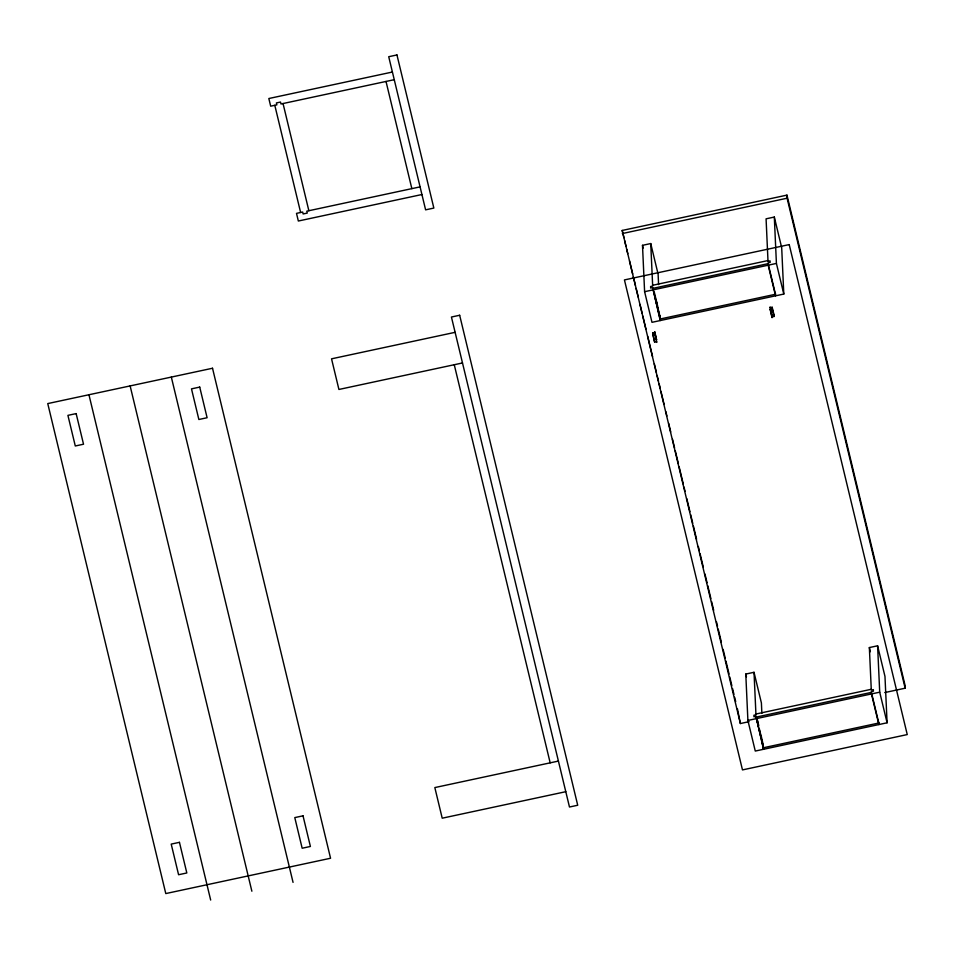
<?xml version="1.0" encoding="UTF-8"?>
<svg xmlns="http://www.w3.org/2000/svg" width="955" height="955" viewBox="0 0 955 955"><rect width="100%" height="100%" fill="white"/><g stroke="black" fill="none" stroke-linecap="round" stroke-linejoin="round"><path stroke-width="1.43" d="M392.41 72.031L268.832 98.52L270.683 106.184L276.855 104.859L276.401 102.937L280.519 102.054L280.973 103.976L394.26 79.683M420.081 186.87L306.794 211.162L307.259 213.072L303.141 213.956L302.675 212.046L296.504 213.371L298.342 221.023L421.919 194.522M749.126 721.658L740.376 723.532L622.194 230.453L786.956 195.118L905.006 685.105L905.149 688.197L884.736 692.578M622.338 233.545L787.099 198.21L786.956 195.118M775.448 293.507L775.556 295.823L768.178 265.192L768.071 262.876L770.136 262.434L770.064 260.894L768.011 261.336L766.077 218.826L774.314 217.06L781.691 247.679L783.792 294.056L651.979 322.324L644.601 291.693L642.5 245.328L650.737 243.561L658.114 274.181L658.592 284.614M652.635 285.294L767.975 260.56M455.117 332.328L331.54 358.829L338.918 389.461L462.495 362.96M644.601 291.693L776.415 263.425L774.314 217.06M652.778 334.429L654.843 333.987L656.718 342.415L656.682 341.639L654.629 342.081L652.778 334.429L652.719 332.877L654.772 332.436L654.736 331.66L656.622 340.087L654.772 332.436M772.165 307.259L772.237 308.811L770.184 309.253L772.058 317.681L772.022 316.905L774.087 316.463L774.016 314.911L772.165 307.259L770.112 307.701L770.076 306.925L771.95 315.353L771.915 314.589M878.743 722.243L878.851 724.559L871.473 693.939L871.366 691.611L873.419 691.169L873.348 689.629L871.294 690.071L869.36 647.562L877.597 645.795L884.975 676.427L887.088 722.792L755.274 751.06L747.896 720.44L745.783 674.063L754.02 672.296L761.398 702.928L761.875 713.361M755.918 714.03L871.258 689.295M758.377 726.098L756.026 716.346L753.961 716.787L753.901 715.247L755.954 714.806L754.02 672.296M558.412 761.075L434.835 787.577L442.213 818.196L565.79 791.695M747.896 720.44L879.71 692.172L877.597 645.795M787.099 198.21L905.149 688.197M869.36 647.562L870.363 651.74M776.415 263.425L783.792 294.056M879.71 692.172L887.088 722.792M772.237 308.811L774.087 316.463M770.184 309.253L772.022 316.905M654.306 292.254L658.329 308.954M757.267 719.604L758.604 725.167M761.29 736.305L763.332 745.425M656.025 299.989L657.362 305.552M658.031 308.334L660.048 316.69L660.012 315.914M756.957 718.984L758.64 725.943M759.309 728.725L761.326 737.081M654.748 295.966L657.1 305.707M657.768 308.489L659.786 316.845M759.046 728.88L761.051 737.236M761.732 740.018L763.511 749.293L756.026 716.346M642.5 245.328L643.169 248.109M745.783 674.063L746.452 676.844M652.719 332.877L654.629 342.081M622.194 230.453L623.937 237.7M624.642 240.6L626.038 246.402M626.731 249.303L627.781 253.648M629.524 260.894L632.676 273.942M633.368 276.843L635.469 285.545M636.161 288.446L638.262 297.136M640.005 304.394L642.094 313.085M642.799 315.986L645.938 329.033M647.693 336.279L652.575 356.573M654.318 363.819L656.419 372.522M657.112 375.422L658.508 381.224M659.213 384.125L660.263 388.47M660.956 391.371L664.107 404.419M665.85 411.665L666.9 416.01M668.643 423.256L670.732 431.958M672.487 439.205L674.576 447.907M675.28 450.808L678.42 463.855M679.124 466.756L683.314 484.149M684.007 487.05L685.057 491.395M686.8 498.641L689.94 511.689M690.644 514.59L692.745 523.292M693.437 526.193L696.577 539.241M698.332 546.487L699.37 550.832M700.075 553.733L703.214 566.781M704.957 574.027L707.058 582.729M707.751 585.63L710.902 598.666M711.594 601.566L713.695 610.269M716.489 621.86L717.539 626.217M718.232 629.118L721.371 642.166M723.126 649.412L725.215 658.102M725.919 661.003L729.059 674.051M729.763 676.952L731.852 685.654M732.557 688.555L733.953 694.345M734.646 697.246L735.696 701.603M737.439 708.849L740.376 723.532M386.011 81.45L411.844 188.636M454.258 364.726L550.176 762.842M283.038 103.534L308.859 210.721M274.801 105.301L300.622 212.488M171.327 377.082L293.054 882.384M130.131 385.916L251.869 891.218M88.946 394.749L210.673 900.052M660.12 318.23L660.215 320.558L652.742 287.61L650.677 288.052L650.606 286.512L652.671 286.07L650.737 243.561M654.843 333.987L654.879 334.751M396.958 54.948L388.721 56.715L425.608 209.837L433.845 208.071L396.958 54.948M212.523 368.248L47.75 403.583L165.788 893.57L330.561 858.247L212.523 368.248M459.665 315.257L451.429 317.024L569.478 807.011L577.715 805.244L459.665 315.257M789.212 244.587L624.439 279.922L742.477 769.909L907.25 734.574L789.212 244.587M768.107 263.652L652.778 288.386L660.156 319.006L775.484 294.271L768.107 263.652M76.149 413.599L67.912 415.365L75.29 445.985L83.527 444.218L76.149 413.599M199.726 387.097L191.489 388.864L198.867 419.496L207.104 417.729L199.726 387.097M871.402 692.387L756.062 717.121L763.439 747.753L878.779 723.019L871.402 692.387M179.445 842.334L171.208 844.101L178.585 874.732L186.822 872.966L179.445 842.334M303.022 815.833L294.785 817.599L302.162 848.231L310.399 846.464L303.022 815.833"/></g></svg>
